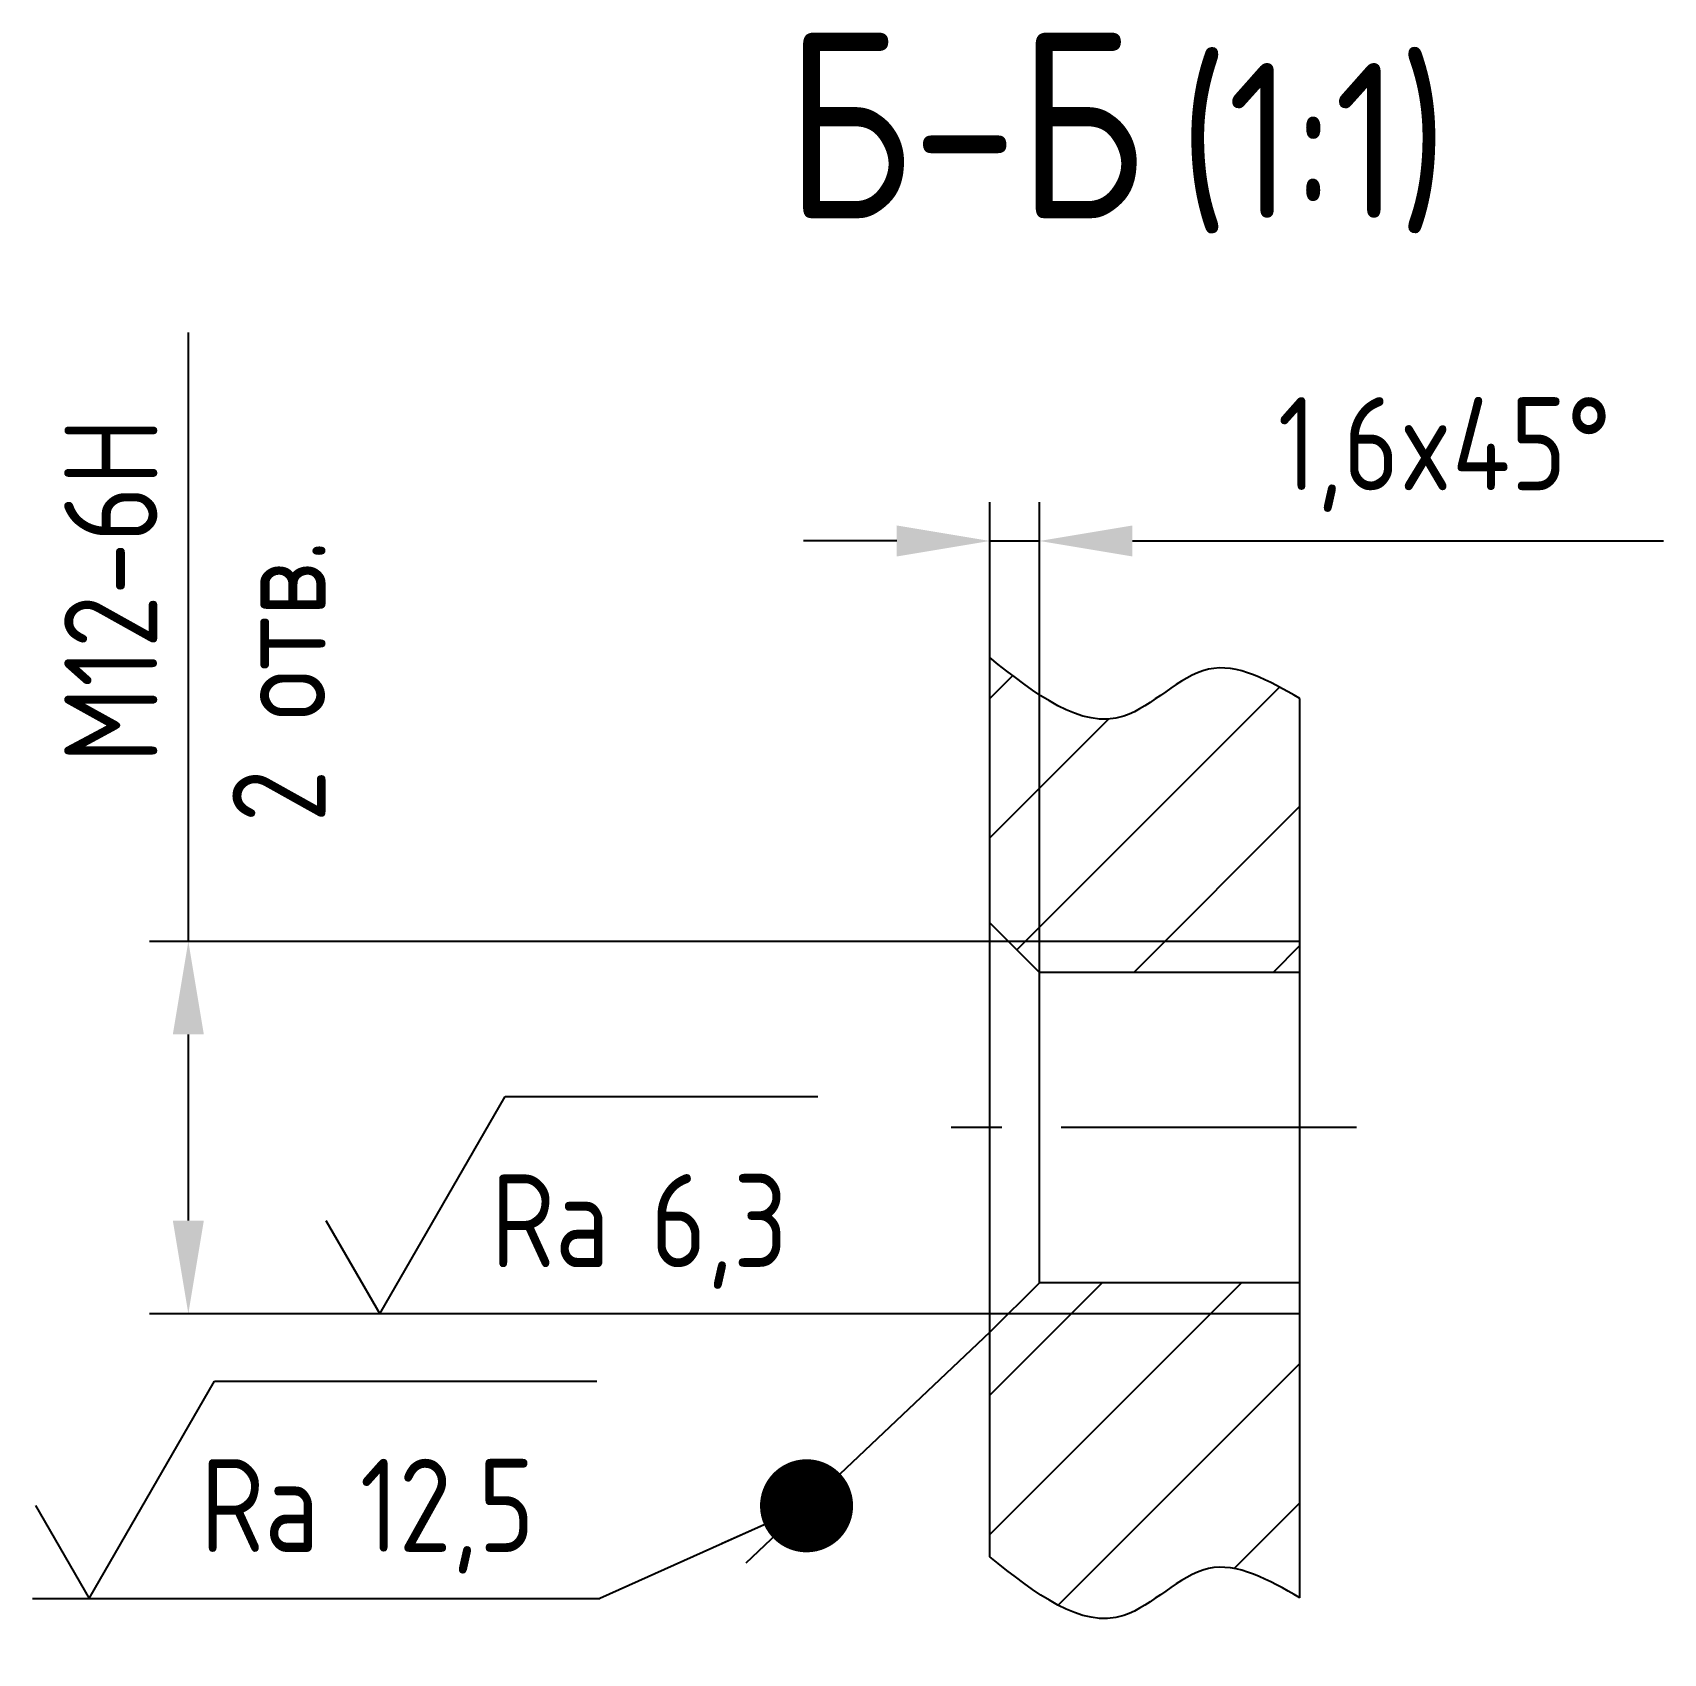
# Model space of a CAD drawing. Header units: millimetres. Extents: x 5171 to 7124, y 694 to 2583.
# Drawn here: x 5759.7 to 5812.3, y 714.1 to 766.3 of the extents above.
import ezdxf
from ezdxf.enums import TextEntityAlignment as Align

# ---------------------------------------------------------------- set-up
doc = ezdxf.new("R2010")
doc.units = ezdxf.units.MM
doc.header["$LTSCALE"] = 0.3
doc.linetypes.add('CENTER', pattern=[50.8, 31.75, -6.35, 6.35, -6.35])
for name, color, linetype in [('Bord', 1, 'Continuous'), ('Cen', 5, 'CENTER'), ('Cont', 6, 'Continuous'), ('Dim', 7, 'Continuous'), ('Hatch', 2, 'Continuous'), ('Text', 3, 'Continuous'), ('Textb', 6, 'Continuous')]:
    doc.layers.add(name, color=color, linetype=linetype)
doc.styles.add('STYIE1', font='romans.shx', dxfattribs={"width": 0.8})
doc.styles.add('Style1', font='romans.shx', dxfattribs={"width": 0.8})
doc.dimstyles.new('Lin', dxfattribs={"dimtxt": 3, "dimasz": 3, "dimexe": 1.25, "dimexo": 0, "dimgap": 1, "dimtad": 1, "dimdec": 3, "dimtxsty": 'Style1', "dimcen": 2.5, "dimclrt": 3, "dimadec": 0, "dimazin": 0, "dimtfac": 1, "dimtdec": 3, "dimtmove": 0, "dimatfit": 3, "dimldrblk": 'DOT', "dimfxl": 1, "dimarcsym": 0})

# ---------------------------------------------------------------- blocks, each defined once
blk = doc.blocks.new('sherISO_01')
at = {"layer": 'Text'}
blk.add_line((4.041, 7), (16.364, 7), dxfattribs=at)
blk.add_lwpolyline([(-1.732, 3), (0, 0), (4.041, 7)], dxfattribs=at)
at = {"layer": 'Text', "style": 'Style1', "width": 0.8}
blk.add_text('Ra', height=3, dxfattribs=at).set_placement((3.584, 1.5))
blk.add_attdef('12,5', (8.727, 1.5), '', height=3, dxfattribs=at)
blk = doc.blocks.new('*D42')
at = {"layer": 'Defpoints', "color": 0, "transparency": 16777216}
for p in [(5790.575, 749.923), (5790.575, 746.165), (5792.175, 736.018)]:
    blk.add_point(p, dxfattribs=at)
at = {"layer": 'Dim', "color": 0, "lineweight": -2, "transparency": 16777216}
for p, q in [((5790.575, 746.165), (5790.575, 751.173)), ((5792.175, 736.018), (5792.175, 751.173)), ((5787.575, 749.923), (5784.575, 749.923)), ((5790.575, 749.923), (5792.175, 749.923)), ((5795.175, 749.923), (5812.29, 749.923))]:
    blk.add_line(p, q, dxfattribs=at)
at = {"layer": 'Dim', "color": 0, "transparency": 16777216}
for points in [[(5787.575, 750.423), (5787.575, 749.423), (5790.575, 749.923)], [(5795.175, 750.423), (5795.175, 749.423), (5792.175, 749.923)]]:
    blk.add_solid(points, dxfattribs=at)
at = {"layer": 'Dim', "color": 3, "transparency": 16777216, "insert": (5805.232, 752.709), "char_height": 3, "attachment_point": 5, "style": 'Style1'}
blk.add_mtext('1,6x45%%d', dxfattribs=at)
blk = doc.blocks.new('_Dot')
at = {"color": 0, "linetype": 'ByBlock', "lineweight": -2}
blk.add_line((-0.5, 0), (-1, 0), dxfattribs=at)
at = {"color": 0, "linetype": 'ByBlock', "const_width": 0.5}
blk.add_lwpolyline([(-0.25, 0, 1), (0.25, 0, 1)], format="xyb", close=True, dxfattribs=at)
blk = doc.blocks.new('ZNAK01')
at = {"layer": 'Textb', "style": 'Style1', "width": 0.8}
blk.add_attdef('А', text='', height=6, dxfattribs=at).set_placement((3.951, -0.02), align=Align.RIGHT)
blk.add_attdef('SC(1)', (5.072, -0.02), '', height=5, dxfattribs=at)
blk = doc.blocks.new('*D43')
at = {"layer": 'Defpoints', "color": 0, "transparency": 16777216}
for p in [(5764.741, 737.018), (5791.175, 737.018), (5791.175, 725.018)]:
    blk.add_point(p, dxfattribs=at)
at = {"layer": 'Dim', "color": 0, "lineweight": -2, "transparency": 16777216}
for p, q in [((5764.741, 737.018), (5764.741, 756.646)), ((5791.175, 737.018), (5763.491, 737.018)), ((5764.741, 728.018), (5764.741, 734.018)), ((5791.175, 725.018), (5763.491, 725.018))]:
    blk.add_line(p, q, dxfattribs=at)
at = {"layer": 'Dim', "color": 0, "transparency": 16777216}
for points in [[(5764.241, 734.018), (5765.241, 734.018), (5764.741, 737.018)], [(5764.241, 728.018), (5765.241, 728.018), (5764.741, 725.018)]]:
    blk.add_solid(points, dxfattribs=at)
at = {"layer": 'Dim', "color": 3, "transparency": 16777216, "insert": (5762.241, 748.332), "char_height": 3, "attachment_point": 5, "rotation": 90, "style": 'Style1'}
blk.add_mtext('М12-6Н', dxfattribs=at)
blk = doc.blocks.new('sherISO_03')
at = {"layer": 'Text'}
blk.add_line((4.041, 7), (14.122, 7), dxfattribs=at)
blk.add_lwpolyline([(-1.732, 3), (0, 0), (4.041, 7)], dxfattribs=at)
at = {"layer": 'Text', "style": 'Style1', "width": 0.8}
blk.add_text('Ra', height=3, dxfattribs=at).set_placement((3.584, 1.5))
blk.add_attdef('6,3', (8.727, 1.5), '', height=3, dxfattribs=at)

msp = doc.modelspace()

# ---------------------------------------------------------------- hatches: boundary and pattern name
at = {"layer": 'Hatch'}
h = msp.add_hatch(dxfattribs=at)
h.set_pattern_fill('ANSI31', color=256, style=0)
h.set_pattern_definition([(45, (0, 5.6648), (-2.245064, 2.245064), [])])
edge = h.paths.add_edge_path()
edge.add_spline(control_points=[(5800.57526, 744.84342), (5799.5673, 745.42013), (5797.54662, 746.57627), (5794.48919, 743.05486), (5792.04632, 744.99626), (5790.57526, 746.16534)], knot_values=[0, 0, 0, 0, 3.10092016, 6.21649358, 10.93266916, 10.93266916, 10.93266916, 10.93266916], degree=3, periodic=0)
edge.add_line((5790.57526, 746.16534), (5790.57526, 737.61765))
edge.add_line((5790.57526, 737.61765), (5791.17526, 737.01765))
edge.add_line((5791.17526, 737.01765), (5800.57526, 737.01765))
edge.add_line((5800.57526, 737.01765), (5800.57526, 744.84342))
h.paths.add_polyline_path([(5800.57526, 737.01765), (5791.17526, 737.01765), (5792.17526, 736.01765), (5800.57526, 736.01765)])
h.paths.add_polyline_path([(5800.57526, 726.01765), (5792.17526, 726.01765), (5791.17526, 725.01765), (5800.57526, 725.01765)])
edge = h.paths.add_edge_path()
edge.add_line((5800.57526, 725.01765), (5791.17526, 725.01765))
edge.add_line((5791.17526, 725.01765), (5790.57526, 724.41765))
edge.add_line((5790.57526, 724.41765), (5790.57526, 717.18002))
edge.add_spline(control_points=[(5790.57526, 717.18002), (5792.04632, 716.01094), (5794.48919, 714.06954), (5797.54662, 717.59095), (5799.5673, 716.43481), (5800.57526, 715.8581)], knot_values=[0, 0, 0, 0, 4.71617558, 7.831749, 10.93266916, 10.93266916, 10.93266916, 10.93266916], degree=3, periodic=0)
edge.add_line((5800.57526, 715.8581), (5800.57526, 725.01765))

# ---------------------------------------------------------------- linework, layer by layer
at = {"layer": 'Bord'}
for p, q in [((5800.57526, 737.01765), (5791.17526, 737.01765)), ((5800.57526, 725.01765), (5791.17526, 725.01765))]:
    msp.add_line(p, q, dxfattribs=at)
for points in [[(5800.57526, 744.84342), (5799.5673, 745.42013), (5797.54662, 746.57627), (5794.48919, 743.05486), (5792.04632, 744.99626), (5790.57526, 746.16534)], [(5800.57526, 715.8581), (5799.5673, 716.43481), (5797.54662, 717.59095), (5794.48919, 714.06954), (5792.04632, 716.01094), (5790.57526, 717.18002)]]:
    msp.add_open_spline(points, degree=3, knots=[0, 0, 0, 0, 3.10092016, 6.21649358, 10.93266916, 10.93266916, 10.93266916, 10.93266916], dxfattribs=at)
at = {"layer": 'Cen'}
msp.add_line((5802.39937, 731.01765), (5789.32621, 731.01765), dxfattribs=at)
at = {"layer": 'Cont'}
for p, q in [((5790.57526, 717.18002), (5790.57526, 746.16534)), ((5800.57526, 715.8581), (5800.57526, 744.84342)), ((5792.17526, 736.01765), (5790.57526, 737.61765)), ((5800.57526, 736.01765), (5792.17526, 736.01765)), ((5792.17526, 726.01765), (5792.17526, 736.01765)), ((5792.17526, 726.01765), (5790.57526, 724.41765)), ((5800.57526, 726.01765), (5792.17526, 726.01765))]:
    msp.add_line(p, q, dxfattribs=at)
at = {"layer": 'Dim'}
for p, q in [((5790.57526, 724.41765), (5782.71646, 716.97725)), ((5759.72084, 715.84067), (5778.00262, 715.84067))]:
    msp.add_line(p, q, dxfattribs=at)

# ---------------------------------------------------------------- block references
for name, p, values in [('ZNAK01', (5791.61331, 760.34735), {'А': 'Б-Б', 'SC(1)': '(1:1)'}), ('sherISO_03', (5770.90998, 725.01765), {'6,3': '6,3'}), ('sherISO_01', (5761.54436, 715.84067), {'12,5': '12,5'})]:
    msp.add_blockref(name, p, dxfattribs=at).add_auto_attribs(values)

# ---------------------------------------------------------------- texts
at = {"layer": 'Text', "style": 'STYIE1', "width": 0.8}
msp.add_text('2 отв.', height=3, rotation=90, dxfattribs=at).set_placement((5769.16303, 740.85172))

# ---------------------------------------------------------------- dimensions: what is measured, and where the dimension line sits
at = {"layer": 'Dim'}
for base, p1, p2, angle, text, picture, middle in [((5764.74105, 737.01765), (5791.17526, 725.01765), (5791.17526, 737.01765), 90, 'М<>-6Н', '*D43', (5764.74105, 748.33194)), ((5790.57526, 749.92309), (5792.17526, 736.01765), (5790.57526, 746.16534), 180, '<>x45%%d', '*D42', (5805.2324, 749.92309))]:
    dim = msp.add_linear_dim(base=base, p1=p1, p2=p2, angle=angle, text=text, dimstyle='Lin', dxfattribs=at)
    dim.commit()
    dim.dimension.update_dxf_attribs({"geometry": picture, "text_midpoint": middle, "dimtype": 160})

# ---------------------------------------------------------------- leaders
msp.add_leader([(5784.66961, 718.82641), (5778.00262, 715.84067)], dimstyle='Lin', dxfattribs=at)

doc.saveas('drawing.dxf')
